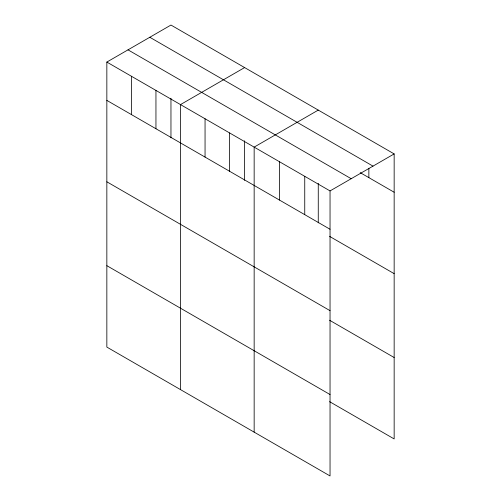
<?xml version="1.0" encoding="UTF-8"?>
<svg xmlns="http://www.w3.org/2000/svg" width="501" height="501" viewBox="0 0 501 501"><rect width="100%" height="100%" fill="white"/><g stroke="black" fill="none" stroke-linecap="round" stroke-linejoin="round"><path stroke-width="0.75" d="M106.845 62.068L330.04 190.925L330.04 475.95L106.845 347.087L106.845 62.068L170.96 25.05L394.155 153.913L394.155 438.932L329.583 401.658M244.613 67.572L180.498 104.59L180.498 389.615M318.267 110.101L254.157 147.112L254.157 432.138M330.04 190.925L394.155 153.913M149.799 37.262L373.001 166.125M360.206 172.638L394.155 192.24M127.999 49.849L351.201 178.713M106.845 100.394L330.04 229.258M329.583 236.372L394.155 273.652M106.845 181.8L330.04 310.664M329.583 320.245L394.155 357.526M106.845 265.68L330.04 394.537M368.861 168.248L368.861 177.636M318.267 183.316L318.267 222.857M304.746 176.321L304.746 214.653M279.452 161.717L279.452 200.049M244.613 140.794L244.613 180.335M229.602 132.94L229.602 171.267M205.053 118.762L205.053 157.095M170.96 98.271L170.96 137.813M155.949 90.412L155.949 128.744M131.4 76.24L131.4 114.566"/></g></svg>
